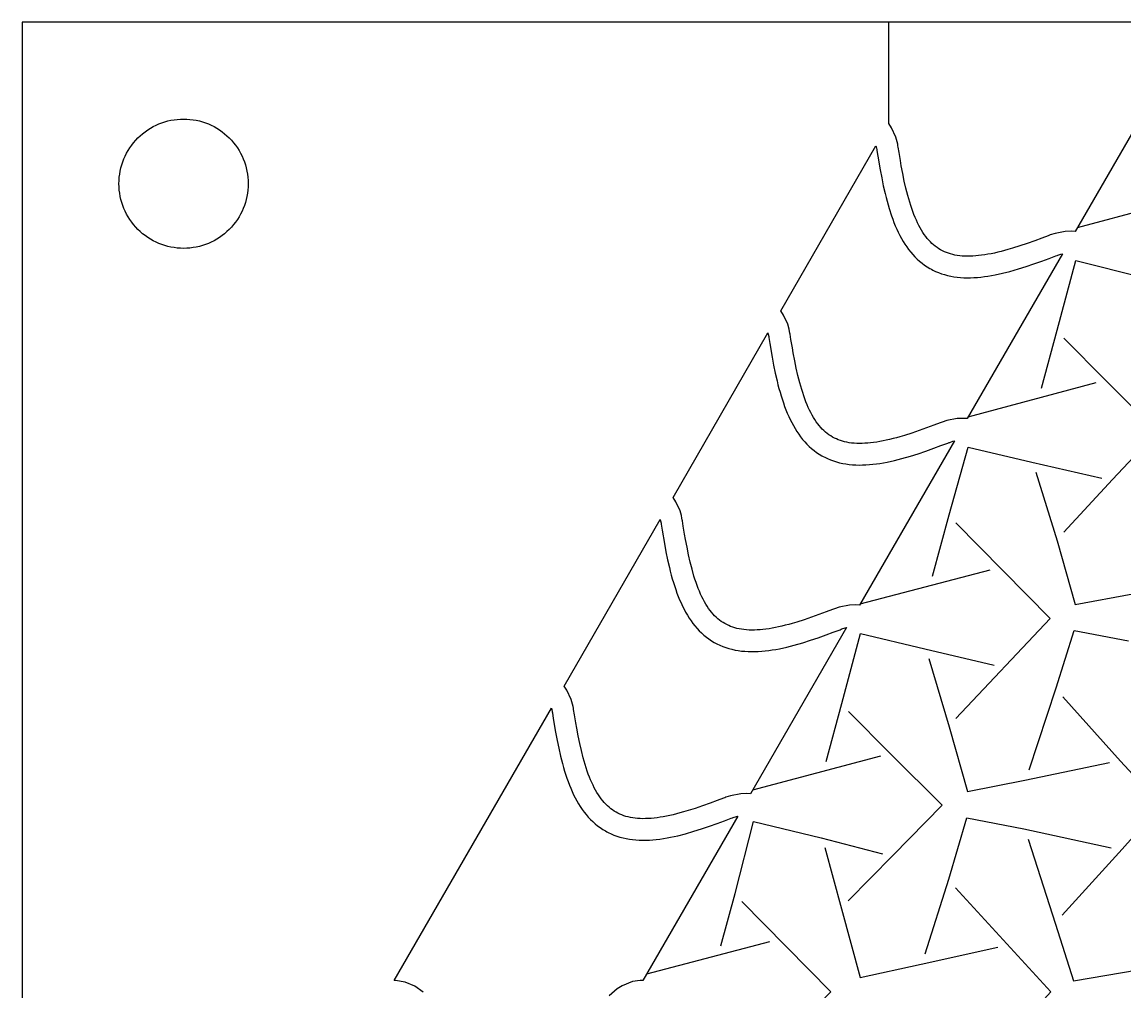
# Model space of a CAD drawing. Extents: x 1 to 258, y 1 to 91.
# Drawn here: x 1 to 52.2, y 46.2 to 91.2 of the extents above; entities that cross this region are included whole.
import ezdxf

# ---------------------------------------------------------------- set-up
doc = ezdxf.new("R2010")
doc.units = 0
doc.layers.add('BOUNDARY_1', color=4, linetype='CONTINUOUS')
doc.layers.add('CH', color=1, linetype='CONTINUOUS')

msp = doc.modelspace()

# ---------------------------------------------------------------- linework, layer by layer
at = {"layer": 'BOUNDARY_1'}
for p, q in [((258.085, 91.207), (0.955, 91.207)), ((0.955, 91.207), (0.955, 1.207)), ((41.191, 91.207), (0.955, 91.207)), ((0.955, 91.207), (0.955, 1.207)), ((41.191, 86.496), (41.191, 91.207)), ((54.477, 89.508), (49.85, 81.493)), ((41.322, 86.298), (41.191, 86.496)), ((41.518, 85.87), (41.322, 86.298)), ((41.583, 85.65), (41.518, 85.87)), ((41.607, 85.539), (41.583, 85.65)), ((41.621, 85.462), (41.607, 85.539)), ((36.175, 77.808), (40.597, 85.466)), ((40.597, 85.466), (40.611, 85.412)), ((40.611, 85.412), (40.634, 85.299)), ((40.634, 85.299), (40.642, 85.25)), ((40.642, 85.25), (40.685, 84.983)), ((41.63, 85.408), (41.621, 85.462)), ((41.669, 85.16), (41.63, 85.408)), ((41.731, 84.785), (41.669, 85.16)), ((40.685, 84.983), (40.792, 84.351)), ((41.774, 84.543), (41.731, 84.785)), ((41.842, 84.182), (41.774, 84.543)), ((40.792, 84.351), (40.863, 83.975)), ((40.863, 83.975), (40.939, 83.606)), ((41.914, 83.83), (41.842, 84.182)), ((40.939, 83.606), (41.022, 83.246)), ((41.99, 83.497), (41.914, 83.83)), ((42.075, 83.16), (41.99, 83.497)), ((41.022, 83.246), (41.065, 83.069)), ((41.065, 83.069), (41.111, 82.894)), ((42.165, 82.848), (42.075, 83.16)), ((41.111, 82.894), (41.159, 82.722)), ((41.159, 82.722), (41.209, 82.552)), ((41.209, 82.552), (41.316, 82.221)), ((42.212, 82.698), (42.165, 82.848)), ((42.26, 82.552), (42.212, 82.698)), ((42.311, 82.41), (42.26, 82.552)), ((41.316, 82.221), (41.374, 82.06)), ((41.374, 82.06), (41.434, 81.903)), ((42.363, 82.273), (42.311, 82.41)), ((42.417, 82.14), (42.363, 82.273)), ((42.473, 82.012), (42.417, 82.14)), ((42.53, 81.889), (42.473, 82.012)), ((41.434, 81.903), (41.497, 81.749)), ((41.497, 81.749), (41.562, 81.598)), ((41.562, 81.598), (41.631, 81.451)), ((41.631, 81.451), (41.703, 81.307)), ((42.589, 81.771), (42.53, 81.889)), ((42.65, 81.658), (42.589, 81.771)), ((42.713, 81.55), (42.65, 81.658)), ((42.777, 81.447), (42.713, 81.55)), ((42.843, 81.349), (42.777, 81.447)), ((49.388, 81.494), (48.912, 81.403)), ((49.662, 81.505), (49.388, 81.494)), ((49.85, 81.493), (49.662, 81.505)), ((41.703, 81.307), (41.779, 81.168)), ((41.779, 81.168), (41.857, 81.032)), ((41.857, 81.032), (41.94, 80.9)), ((41.94, 80.9), (42.026, 80.773)), ((42.911, 81.256), (42.843, 81.349)), ((42.98, 81.169), (42.911, 81.256)), ((43.052, 81.086), (42.98, 81.169)), ((43.124, 81.008), (43.052, 81.086)), ((43.199, 80.935), (43.124, 81.008)), ((43.275, 80.867), (43.199, 80.935)), ((47.618, 80.935), (47.275, 80.82)), ((47.967, 81.06), (47.618, 80.935)), ((48.298, 81.182), (47.967, 81.06)), ((48.59, 81.293), (48.298, 81.182)), ((48.647, 81.315), (48.59, 81.293)), ((48.691, 81.331), (48.647, 81.315)), ((48.912, 81.403), (48.691, 81.331)), ((42.026, 80.773), (42.116, 80.65)), ((42.116, 80.65), (42.21, 80.531)), ((42.21, 80.531), (42.308, 80.417)), ((42.308, 80.417), (42.41, 80.308)), ((43.353, 80.803), (43.275, 80.867)), ((43.433, 80.744), (43.353, 80.803)), ((43.514, 80.689), (43.433, 80.744)), ((43.599, 80.639), (43.514, 80.689)), ((43.685, 80.592), (43.599, 80.639)), ((43.775, 80.55), (43.685, 80.592)), ((43.866, 80.511), (43.775, 80.55)), ((43.962, 80.477), (43.866, 80.511)), ((44.059, 80.446), (43.962, 80.477)), ((44.161, 80.419), (44.059, 80.446)), ((44.266, 80.396), (44.161, 80.419)), ((44.373, 80.377), (44.266, 80.396)), ((49.253, 80.459), (44.834, 72.806)), ((45.648, 80.405), (45.505, 80.385)), ((45.794, 80.43), (45.648, 80.405)), ((45.943, 80.458), (45.794, 80.43)), ((46.094, 80.49), (45.943, 80.458)), ((46.249, 80.525), (46.094, 80.49)), ((46.405, 80.564), (46.249, 80.525)), ((46.565, 80.606), (46.405, 80.564)), ((46.726, 80.651), (46.565, 80.606)), ((46.94, 80.714), (46.726, 80.651)), ((47.275, 80.82), (46.94, 80.714)), ((49.005, 80.381), (49.035, 80.393)), ((49.035, 80.393), (49.185, 80.441)), ((49.185, 80.441), (49.253, 80.459)), ((42.41, 80.308), (42.515, 80.205)), ((42.515, 80.205), (42.626, 80.106)), ((42.626, 80.106), (42.74, 80.013)), ((42.74, 80.013), (42.857, 79.926)), ((42.857, 79.926), (42.979, 79.845)), ((44.485, 80.362), (44.373, 80.377)), ((44.6, 80.351), (44.485, 80.362)), ((44.719, 80.343), (44.6, 80.351)), ((44.841, 80.34), (44.719, 80.343)), ((44.968, 80.341), (44.841, 80.34)), ((45.097, 80.346), (44.968, 80.341)), ((45.23, 80.355), (45.097, 80.346)), ((45.366, 80.368), (45.23, 80.355)), ((45.505, 80.385), (45.366, 80.368)), ((47.573, 79.865), (47.932, 79.986)), ((47.932, 79.986), (48.294, 80.114)), ((48.294, 80.114), (48.632, 80.24)), ((48.632, 80.24), (48.945, 80.358)), ((48.945, 80.358), (49.005, 80.381)), ((42.979, 79.845), (43.104, 79.77)), ((43.104, 79.77), (43.169, 79.734)), ((43.169, 79.734), (43.234, 79.7)), ((43.234, 79.7), (43.365, 79.637)), ((43.365, 79.637), (43.501, 79.58)), ((43.501, 79.58), (43.639, 79.53)), ((43.639, 79.53), (43.78, 79.486)), ((43.78, 79.486), (43.924, 79.447)), ((43.924, 79.447), (44.07, 79.415)), ((44.07, 79.415), (44.218, 79.389)), ((44.218, 79.389), (44.368, 79.369)), ((44.368, 79.369), (44.52, 79.354)), ((45.307, 79.358), (45.469, 79.373)), ((45.469, 79.373), (45.633, 79.393)), ((45.633, 79.393), (45.798, 79.417)), ((45.798, 79.417), (45.966, 79.445)), ((45.966, 79.445), (46.134, 79.476)), ((46.134, 79.476), (46.474, 79.551)), ((46.474, 79.551), (46.82, 79.639)), ((46.82, 79.639), (47.218, 79.753)), ((47.218, 79.753), (47.573, 79.865)), ((44.52, 79.354), (44.674, 79.344)), ((44.674, 79.344), (44.83, 79.34)), ((44.83, 79.34), (44.987, 79.341)), ((44.987, 79.341), (45.146, 79.347)), ((45.146, 79.347), (45.307, 79.358)), ((36.306, 77.61), (36.175, 77.808)), ((36.502, 77.183), (36.306, 77.61)), ((36.567, 76.962), (36.502, 77.183)), ((36.591, 76.851), (36.567, 76.962)), ((36.605, 76.775), (36.591, 76.851)), ((31.176, 69.149), (35.581, 76.779)), ((35.581, 76.779), (35.595, 76.724)), ((35.595, 76.724), (35.619, 76.611)), ((35.619, 76.611), (35.626, 76.563)), ((35.626, 76.563), (35.669, 76.295)), ((35.669, 76.295), (35.777, 75.663)), ((36.614, 76.72), (36.605, 76.775)), ((36.653, 76.472), (36.614, 76.72)), ((36.716, 76.097), (36.653, 76.472)), ((36.758, 75.856), (36.716, 76.097)), ((36.826, 75.494), (36.758, 75.856)), ((35.777, 75.663), (35.847, 75.287)), ((35.847, 75.287), (35.924, 74.918)), ((36.898, 75.142), (36.826, 75.494)), ((35.924, 74.918), (36.006, 74.558)), ((36.974, 74.81), (36.898, 75.142)), ((37.06, 74.472), (36.974, 74.81)), ((36.006, 74.558), (36.05, 74.381)), ((36.05, 74.381), (36.096, 74.206)), ((37.149, 74.16), (37.06, 74.472)), ((36.096, 74.206), (36.143, 74.034)), ((36.143, 74.034), (36.194, 73.864)), ((36.194, 73.864), (36.301, 73.534)), ((37.196, 74.01), (37.149, 74.16)), ((37.245, 73.864), (37.196, 74.01)), ((37.295, 73.723), (37.245, 73.864)), ((36.301, 73.534), (36.358, 73.373)), ((36.358, 73.373), (36.418, 73.216)), ((37.347, 73.585), (37.295, 73.723)), ((37.401, 73.453), (37.347, 73.585)), ((37.457, 73.325), (37.401, 73.453)), ((37.514, 73.202), (37.457, 73.325)), ((36.418, 73.216), (36.481, 73.061)), ((36.481, 73.061), (36.547, 72.911)), ((36.547, 72.911), (36.616, 72.763)), ((36.616, 72.763), (36.687, 72.62)), ((37.573, 73.083), (37.514, 73.202)), ((37.634, 72.97), (37.573, 73.083)), ((37.697, 72.862), (37.634, 72.97)), ((37.762, 72.759), (37.697, 72.862)), ((37.828, 72.661), (37.762, 72.759)), ((43.896, 72.716), (43.675, 72.644)), ((44.372, 72.807), (43.896, 72.716)), ((44.646, 72.818), (44.372, 72.807)), ((44.834, 72.806), (44.646, 72.818)), ((36.687, 72.62), (36.763, 72.48)), ((36.763, 72.48), (36.842, 72.344)), ((36.842, 72.344), (36.924, 72.213)), ((36.924, 72.213), (37.01, 72.085)), ((37.895, 72.568), (37.828, 72.661)), ((37.965, 72.481), (37.895, 72.568)), ((38.036, 72.398), (37.965, 72.481)), ((38.108, 72.321), (38.036, 72.398)), ((38.183, 72.247), (38.108, 72.321)), ((38.259, 72.179), (38.183, 72.247)), ((42.602, 72.248), (42.26, 72.132)), ((42.951, 72.372), (42.602, 72.248)), ((43.282, 72.494), (42.951, 72.372)), ((43.574, 72.606), (43.282, 72.494)), ((43.632, 72.628), (43.574, 72.606)), ((43.675, 72.644), (43.632, 72.628)), ((37.01, 72.085), (37.1, 71.962)), ((37.1, 71.962), (37.194, 71.843)), ((37.194, 71.843), (37.292, 71.73)), ((37.292, 71.73), (37.394, 71.621)), ((38.337, 72.116), (38.259, 72.179)), ((38.417, 72.057), (38.337, 72.116)), ((38.499, 72.002), (38.417, 72.057)), ((38.583, 71.951), (38.499, 72.002)), ((38.669, 71.905), (38.583, 71.951)), ((38.759, 71.862), (38.669, 71.905)), ((38.851, 71.824), (38.759, 71.862)), ((38.946, 71.789), (38.851, 71.824)), ((39.044, 71.758), (38.946, 71.789)), ((39.145, 71.731), (39.044, 71.758)), ((39.25, 71.708), (39.145, 71.731)), ((39.358, 71.689), (39.25, 71.708)), ((39.469, 71.674), (39.358, 71.689)), ((44.237, 71.771), (39.834, 64.146)), ((40.49, 71.697), (40.35, 71.68)), ((40.633, 71.718), (40.49, 71.697)), ((40.778, 71.742), (40.633, 71.718)), ((40.927, 71.77), (40.778, 71.742)), ((41.078, 71.802), (40.927, 71.77)), ((41.233, 71.838), (41.078, 71.802)), ((41.39, 71.876), (41.233, 71.838)), ((41.549, 71.918), (41.39, 71.876)), ((41.711, 71.963), (41.549, 71.918)), ((41.924, 72.026), (41.711, 71.963)), ((42.26, 72.132), (41.924, 72.026)), ((43.93, 71.671), (43.989, 71.694)), ((43.989, 71.694), (44.02, 71.705)), ((44.02, 71.705), (44.169, 71.753)), ((44.169, 71.753), (44.237, 71.771)), ((37.394, 71.621), (37.5, 71.517)), ((37.5, 71.517), (37.61, 71.419)), ((37.61, 71.419), (37.724, 71.326)), ((37.724, 71.326), (37.842, 71.239)), ((37.842, 71.239), (37.964, 71.157)), ((39.584, 71.663), (39.469, 71.674)), ((39.704, 71.656), (39.584, 71.663)), ((39.826, 71.653), (39.704, 71.656)), ((39.952, 71.654), (39.826, 71.653)), ((40.081, 71.659), (39.952, 71.654)), ((40.214, 71.667), (40.081, 71.659)), ((40.35, 71.68), (40.214, 71.667)), ((42.202, 71.066), (42.558, 71.177)), ((42.558, 71.177), (42.916, 71.298)), ((42.916, 71.298), (43.278, 71.427)), ((43.278, 71.427), (43.617, 71.552)), ((43.617, 71.552), (43.93, 71.671)), ((37.964, 71.157), (38.089, 71.082)), ((38.089, 71.082), (38.153, 71.047)), ((38.153, 71.047), (38.218, 71.013)), ((38.218, 71.013), (38.35, 70.95)), ((38.35, 70.95), (38.485, 70.893)), ((38.485, 70.893), (38.623, 70.842)), ((38.623, 70.842), (38.765, 70.798)), ((38.765, 70.798), (38.908, 70.76)), ((38.908, 70.76), (39.054, 70.728)), ((39.054, 70.728), (39.202, 70.702)), ((39.202, 70.702), (39.352, 70.681)), ((39.352, 70.681), (39.504, 70.666)), ((39.504, 70.666), (39.658, 70.657)), ((39.971, 70.654), (40.131, 70.66)), ((40.131, 70.66), (40.291, 70.67)), ((40.291, 70.67), (40.454, 70.686)), ((40.454, 70.686), (40.617, 70.705)), ((40.617, 70.705), (40.783, 70.729)), ((40.783, 70.729), (40.95, 70.757)), ((40.95, 70.757), (41.118, 70.789)), ((41.118, 70.789), (41.458, 70.863)), ((41.458, 70.863), (41.804, 70.951)), ((41.804, 70.951), (42.202, 71.066)), ((39.658, 70.657), (39.814, 70.653)), ((39.814, 70.653), (39.971, 70.654)), ((31.307, 68.951), (31.176, 69.149)), ((31.503, 68.523), (31.307, 68.951)), ((26.123, 60.397), (30.581, 68.119)), ((30.581, 68.119), (30.596, 68.065)), ((31.567, 68.303), (31.503, 68.523)), ((31.592, 68.192), (31.567, 68.303)), ((31.606, 68.115), (31.592, 68.192)), ((31.614, 68.061), (31.606, 68.115)), ((30.596, 68.065), (30.619, 67.952)), ((30.619, 67.952), (30.627, 67.903)), ((30.627, 67.903), (30.669, 67.635)), ((30.669, 67.635), (30.777, 67.004)), ((31.654, 67.813), (31.614, 68.061)), ((31.716, 67.438), (31.654, 67.813)), ((31.758, 67.196), (31.716, 67.438)), ((31.826, 66.834), (31.758, 67.196)), ((30.777, 67.004), (30.848, 66.628)), ((30.848, 66.628), (30.924, 66.259)), ((31.899, 66.483), (31.826, 66.834)), ((30.924, 66.259), (31.006, 65.899)), ((31.974, 66.15), (31.899, 66.483)), ((32.06, 65.813), (31.974, 66.15)), ((31.006, 65.899), (31.05, 65.722)), ((31.05, 65.722), (31.096, 65.547)), ((31.096, 65.547), (31.144, 65.374)), ((32.149, 65.501), (32.06, 65.813)), ((31.144, 65.374), (31.194, 65.205)), ((31.194, 65.205), (31.301, 64.874)), ((32.196, 65.351), (32.149, 65.501)), ((32.245, 65.205), (32.196, 65.351)), ((32.295, 65.063), (32.245, 65.205)), ((32.348, 64.926), (32.295, 65.063)), ((31.301, 64.874), (31.358, 64.713)), ((31.358, 64.713), (31.418, 64.556)), ((31.418, 64.556), (31.481, 64.402)), ((32.402, 64.793), (32.348, 64.926)), ((32.457, 64.665), (32.402, 64.793)), ((32.515, 64.542), (32.457, 64.665)), ((32.574, 64.424), (32.515, 64.542)), ((31.481, 64.402), (31.547, 64.251)), ((31.547, 64.251), (31.616, 64.104)), ((31.616, 64.104), (31.688, 63.96)), ((32.635, 64.311), (32.574, 64.424)), ((32.698, 64.203), (32.635, 64.311)), ((32.762, 64.1), (32.698, 64.203)), ((32.828, 64.002), (32.762, 64.1)), ((38.897, 64.056), (38.675, 63.984)), ((39.373, 64.147), (38.897, 64.056)), ((39.646, 64.158), (39.373, 64.147)), ((39.834, 64.146), (39.646, 64.158)), ((31.688, 63.96), (31.763, 63.821)), ((31.763, 63.821), (31.842, 63.685)), ((31.842, 63.685), (31.925, 63.553)), ((31.925, 63.553), (32.011, 63.425)), ((32.896, 63.909), (32.828, 64.002)), ((32.965, 63.822), (32.896, 63.909)), ((33.036, 63.739), (32.965, 63.822)), ((33.109, 63.661), (33.036, 63.739)), ((33.183, 63.588), (33.109, 63.661)), ((33.259, 63.52), (33.183, 63.588)), ((33.337, 63.456), (33.259, 63.52)), ((37.603, 63.588), (37.26, 63.473)), ((37.952, 63.713), (37.603, 63.588)), ((38.282, 63.835), (37.952, 63.713)), ((38.575, 63.946), (38.282, 63.835)), ((38.632, 63.968), (38.575, 63.946)), ((38.675, 63.984), (38.632, 63.968)), ((32.011, 63.425), (32.101, 63.303)), ((32.101, 63.303), (32.195, 63.184)), ((32.195, 63.184), (32.292, 63.07)), ((32.292, 63.07), (32.394, 62.961)), ((33.417, 63.397), (33.337, 63.456)), ((33.499, 63.342), (33.417, 63.397)), ((33.584, 63.292), (33.499, 63.342)), ((33.67, 63.245), (33.584, 63.292)), ((33.76, 63.203), (33.67, 63.245)), ((33.851, 63.164), (33.76, 63.203)), ((33.946, 63.129), (33.851, 63.164)), ((34.044, 63.099), (33.946, 63.129)), ((34.146, 63.072), (34.044, 63.099)), ((34.25, 63.049), (34.146, 63.072)), ((34.358, 63.03), (34.25, 63.049)), ((34.47, 63.015), (34.358, 63.03)), ((34.585, 63.004), (34.47, 63.015)), ((34.704, 62.996), (34.585, 63.004)), ((34.826, 62.993), (34.704, 62.996)), ((39.237, 63.112), (34.781, 55.394)), ((34.952, 62.994), (34.826, 62.993)), ((35.082, 62.999), (34.952, 62.994)), ((35.215, 63.008), (35.082, 62.999)), ((35.351, 63.021), (35.215, 63.008)), ((35.49, 63.038), (35.351, 63.021)), ((35.633, 63.058), (35.49, 63.038)), ((35.779, 63.083), (35.633, 63.058)), ((35.927, 63.111), (35.779, 63.083)), ((36.079, 63.143), (35.927, 63.111)), ((36.233, 63.178), (36.079, 63.143)), ((36.39, 63.217), (36.233, 63.178)), ((36.549, 63.259), (36.39, 63.217)), ((36.711, 63.304), (36.549, 63.259)), ((36.925, 63.367), (36.711, 63.304)), ((37.26, 63.473), (36.925, 63.367)), ((38.617, 62.892), (38.93, 63.011)), ((38.93, 63.011), (38.99, 63.034)), ((38.99, 63.034), (39.02, 63.046)), ((39.02, 63.046), (39.169, 63.094)), ((39.169, 63.094), (39.237, 63.112)), ((32.394, 62.961), (32.5, 62.858)), ((32.5, 62.858), (32.61, 62.759)), ((32.61, 62.759), (32.724, 62.666)), ((32.724, 62.666), (32.842, 62.579)), ((32.842, 62.579), (32.964, 62.498)), ((32.964, 62.498), (33.089, 62.423)), ((37.203, 62.406), (37.558, 62.518)), ((37.558, 62.518), (37.917, 62.639)), ((37.917, 62.639), (38.279, 62.767)), ((38.279, 62.767), (38.617, 62.892)), ((33.089, 62.423), (33.153, 62.387)), ((33.153, 62.387), (33.218, 62.353)), ((33.218, 62.353), (33.35, 62.29)), ((33.35, 62.29), (33.486, 62.233)), ((33.486, 62.233), (33.624, 62.183)), ((33.624, 62.183), (33.765, 62.139)), ((33.765, 62.139), (33.908, 62.1)), ((33.908, 62.1), (34.054, 62.068)), ((34.054, 62.068), (34.202, 62.042)), ((34.202, 62.042), (34.352, 62.022)), ((34.352, 62.022), (34.505, 62.007)), ((34.505, 62.007), (34.658, 61.997)), ((34.658, 61.997), (34.814, 61.993)), ((34.814, 61.993), (34.972, 61.994)), ((34.972, 61.994), (35.131, 62)), ((35.131, 62), (35.292, 62.011)), ((35.292, 62.011), (35.454, 62.026)), ((35.454, 62.026), (35.618, 62.046)), ((35.618, 62.046), (35.783, 62.07)), ((35.783, 62.07), (35.95, 62.098)), ((35.95, 62.098), (36.118, 62.129)), ((36.118, 62.129), (36.459, 62.204)), ((36.459, 62.204), (36.805, 62.292)), ((36.805, 62.292), (37.203, 62.406)), ((26.254, 60.199), (26.123, 60.397)), ((26.45, 59.771), (26.254, 60.199)), ((26.514, 59.551), (26.45, 59.771)), ((26.539, 59.44), (26.514, 59.551)), ((26.553, 59.363), (26.539, 59.44)), ((18.231, 46.727), (25.528, 59.367)), ((25.528, 59.367), (25.543, 59.313)), ((25.543, 59.313), (25.566, 59.2)), ((25.566, 59.2), (25.574, 59.151)), ((25.574, 59.151), (25.616, 58.883)), ((25.616, 58.883), (25.724, 58.252)), ((26.561, 59.309), (26.553, 59.363)), ((26.601, 59.061), (26.561, 59.309)), ((26.663, 58.686), (26.601, 59.061)), ((26.705, 58.444), (26.663, 58.686)), ((26.773, 58.082), (26.705, 58.444)), ((25.724, 58.252), (25.795, 57.876)), ((25.795, 57.876), (25.871, 57.507)), ((26.846, 57.731), (26.773, 58.082)), ((25.871, 57.507), (25.953, 57.147)), ((26.921, 57.398), (26.846, 57.731)), ((27.007, 57.061), (26.921, 57.398)), ((25.953, 57.147), (25.997, 56.97)), ((25.997, 56.97), (26.043, 56.795)), ((27.096, 56.749), (27.007, 57.061)), ((26.043, 56.795), (26.091, 56.622)), ((26.091, 56.622), (26.141, 56.453)), ((26.141, 56.453), (26.248, 56.122)), ((27.143, 56.599), (27.096, 56.749)), ((27.192, 56.452), (27.143, 56.599)), ((27.242, 56.311), (27.192, 56.452)), ((26.248, 56.122), (26.305, 55.961)), ((26.305, 55.961), (26.365, 55.804)), ((27.295, 56.174), (27.242, 56.311)), ((27.349, 56.041), (27.295, 56.174)), ((27.404, 55.913), (27.349, 56.041)), ((27.462, 55.79), (27.404, 55.913)), ((26.365, 55.804), (26.428, 55.65)), ((26.428, 55.65), (26.494, 55.499)), ((26.494, 55.499), (26.563, 55.352)), ((26.563, 55.352), (26.635, 55.208)), ((27.521, 55.672), (27.462, 55.79)), ((27.582, 55.559), (27.521, 55.672)), ((27.645, 55.451), (27.582, 55.559)), ((27.709, 55.348), (27.645, 55.451)), ((27.775, 55.25), (27.709, 55.348)), ((33.844, 55.304), (33.622, 55.232)), ((34.32, 55.395), (33.844, 55.304)), ((34.593, 55.406), (34.32, 55.395)), ((34.781, 55.394), (34.593, 55.406)), ((26.635, 55.208), (26.71, 55.068)), ((26.71, 55.068), (26.789, 54.933)), ((26.789, 54.933), (26.872, 54.801)), ((26.872, 54.801), (26.958, 54.673)), ((27.843, 55.157), (27.775, 55.25)), ((27.912, 55.069), (27.843, 55.157)), ((27.983, 54.987), (27.912, 55.069)), ((28.056, 54.909), (27.983, 54.987)), ((28.13, 54.836), (28.056, 54.909)), ((28.206, 54.768), (28.13, 54.836)), ((32.55, 54.836), (32.207, 54.721)), ((32.899, 54.961), (32.55, 54.836)), ((33.229, 55.083), (32.899, 54.961)), ((33.522, 55.194), (33.229, 55.083)), ((33.579, 55.216), (33.522, 55.194)), ((33.622, 55.232), (33.579, 55.216)), ((26.958, 54.673), (27.048, 54.551)), ((27.048, 54.551), (27.142, 54.432)), ((27.142, 54.432), (27.239, 54.318)), ((27.239, 54.318), (27.341, 54.209)), ((28.284, 54.704), (28.206, 54.768)), ((28.364, 54.645), (28.284, 54.704)), ((28.446, 54.59), (28.364, 54.645)), ((28.531, 54.54), (28.446, 54.59)), ((28.617, 54.493), (28.531, 54.54)), ((28.707, 54.451), (28.617, 54.493)), ((28.798, 54.412), (28.707, 54.451)), ((28.893, 54.377), (28.798, 54.412)), ((28.991, 54.347), (28.893, 54.377)), ((29.092, 54.32), (28.991, 54.347)), ((29.197, 54.297), (29.092, 54.32)), ((29.305, 54.278), (29.197, 54.297)), ((29.417, 54.263), (29.305, 54.278)), ((34.184, 54.36), (29.777, 46.726)), ((30.437, 54.286), (30.298, 54.269)), ((30.58, 54.306), (30.437, 54.286)), ((30.726, 54.331), (30.58, 54.306)), ((30.874, 54.359), (30.726, 54.331)), ((31.026, 54.391), (30.874, 54.359)), ((31.18, 54.426), (31.026, 54.391)), ((31.337, 54.465), (31.18, 54.426)), ((31.496, 54.507), (31.337, 54.465)), ((31.658, 54.552), (31.496, 54.507)), ((31.872, 54.615), (31.658, 54.552)), ((32.207, 54.721), (31.872, 54.615)), ((33.877, 54.259), (33.937, 54.282)), ((33.937, 54.282), (33.967, 54.294)), ((33.967, 54.294), (34.116, 54.342)), ((34.116, 54.342), (34.184, 54.36)), ((27.341, 54.209), (27.447, 54.106)), ((27.447, 54.106), (27.557, 54.007)), ((27.557, 54.007), (27.671, 53.914)), ((27.671, 53.914), (27.789, 53.827)), ((27.789, 53.827), (27.911, 53.746)), ((29.532, 54.251), (29.417, 54.263)), ((29.651, 54.244), (29.532, 54.251)), ((29.773, 54.241), (29.651, 54.244)), ((29.899, 54.242), (29.773, 54.241)), ((30.029, 54.247), (29.899, 54.242)), ((30.162, 54.256), (30.029, 54.247)), ((30.298, 54.269), (30.162, 54.256)), ((32.15, 53.654), (32.505, 53.766)), ((32.505, 53.766), (32.864, 53.887)), ((32.864, 53.887), (33.226, 54.015)), ((33.226, 54.015), (33.564, 54.14)), ((33.564, 54.14), (33.877, 54.259)), ((27.911, 53.746), (28.036, 53.67)), ((28.036, 53.67), (28.1, 53.635)), ((28.1, 53.635), (28.165, 53.601)), ((28.165, 53.601), (28.297, 53.538)), ((28.297, 53.538), (28.433, 53.481)), ((28.433, 53.481), (28.571, 53.431)), ((28.571, 53.431), (28.712, 53.387)), ((28.712, 53.387), (28.855, 53.348)), ((28.855, 53.348), (29.001, 53.316)), ((29.001, 53.316), (29.149, 53.29)), ((29.149, 53.29), (29.299, 53.27)), ((29.299, 53.27), (29.452, 53.255)), ((29.452, 53.255), (29.605, 53.245)), ((30.078, 53.248), (30.239, 53.259)), ((30.239, 53.259), (30.401, 53.274)), ((30.401, 53.274), (30.565, 53.294)), ((30.565, 53.294), (30.73, 53.318)), ((30.73, 53.318), (30.897, 53.346)), ((30.897, 53.346), (31.065, 53.377)), ((31.065, 53.377), (31.406, 53.452)), ((31.406, 53.452), (31.752, 53.54)), ((31.752, 53.54), (32.15, 53.654)), ((29.605, 53.245), (29.761, 53.241)), ((29.761, 53.241), (29.919, 53.242)), ((29.919, 53.242), (30.078, 53.248)), ((18.298, 46.726), (18.231, 46.727)), ((18.742, 46.658), (18.298, 46.726)), ((19.19, 46.469), (18.742, 46.658)), ((29.292, 46.679), (28.808, 46.488)), ((29.656, 46.726), (29.292, 46.679)), ((29.777, 46.726), (29.656, 46.726)), ((19.573, 46.197), (19.19, 46.469)), ((28.576, 46.342), (28.21, 46.026)), ((28.808, 46.488), (28.576, 46.342))]:
    msp.add_line(p, q, dxfattribs=at)
at = {"layer": 'BOUNDARY_1', "extrusion": (0, 0, -1)}
for start, end in [(359.9998, 90.0002), (89.9998, 180.0002), (269.9998, 0.0002), (179.9998, 270.0002)]:
    msp.add_arc((-8.455, 83.707), 3, start, end, dxfattribs=at)
at = {"layer": 'CH'}
for p, q in [((49.954, 81.674), (55.644, 83.191)), ((49.015, 76.905), (49.883, 80.145)), ((49.883, 80.145), (53.017, 79.35)), ((48.29, 74.211), (49.015, 76.905)), ((51.293, 74.558), (49.323, 76.534)), ((44.886, 72.896), (50.818, 74.477)), ((53.643, 72.187), (51.293, 74.558)), ((51.583, 69.979), (53.643, 72.187)), ((44.001, 68.34), (44.886, 71.478)), ((44.886, 71.478), (47.836, 70.785)), ((47.836, 70.785), (51.088, 70.045)), ((48.027, 70.323), (49.012, 67.138)), ((49.316, 67.533), (51.583, 69.979)), ((43.219, 65.495), (44.001, 68.34)), ((48.688, 63.527), (44.31, 67.963)), ((49.012, 67.138), (49.852, 64.177)), ((39.871, 64.21), (45.902, 65.783)), ((49.852, 64.177), (52.528, 64.682)), ((44.301, 58.891), (48.688, 63.527)), ((39.015, 59.584), (39.879, 62.831)), ((39.879, 62.831), (42.864, 62.13)), ((48.964, 60.318), (49.8, 62.968)), ((49.8, 62.968), (52.33, 62.491)), ((42.864, 62.13), (46.08, 61.363)), ((43.05, 61.667), (43.993, 58.499)), ((47.718, 56.505), (48.964, 60.318)), ((38.29, 56.89), (39.015, 59.584)), ((51.955, 56.916), (49.275, 59.901)), ((41.293, 57.238), (39.323, 59.213)), ((43.993, 58.499), (44.845, 55.504)), ((34.886, 55.576), (40.818, 57.157)), ((43.673, 54.867), (41.293, 57.238)), ((47.513, 56.027), (51.438, 56.854)), ((53.839, 54.867), (51.955, 56.916)), ((44.845, 55.504), (47.513, 56.027)), ((41.383, 52.531), (43.673, 54.867)), ((52.036, 52.829), (53.839, 54.867)), ((43.983, 51.44), (44.815, 54.282)), ((44.815, 54.282), (47.462, 53.772)), ((34.066, 50.77), (34.917, 54.105)), ((34.917, 54.105), (38.047, 53.355)), ((47.462, 53.772), (51.514, 52.895)), ((38.047, 53.355), (40.902, 52.61)), ((47.666, 53.287), (48.933, 49.339)), ((38.219, 52.899), (39.001, 50.054)), ((49.25, 49.758), (52.036, 52.829)), ((39.31, 50.431), (41.383, 52.531)), ((42.888, 47.963), (43.983, 51.44)), ((33.398, 48.34), (34.066, 50.77)), ((48.718, 46.206), (44.292, 51.035)), ((38.507, 46.206), (34.365, 50.404)), ((39.001, 50.054), (39.864, 46.876)), ((48.933, 49.339), (49.77, 46.713)), ((29.962, 47.046), (35.669, 48.535)), ((42.692, 47.493), (46.251, 48.282)), ((52.041, 47.1), (56.877, 47.935)), ((39.864, 46.876), (42.692, 47.493)), ((49.77, 46.713), (52.041, 47.1)), ((34.365, 42.009), (38.507, 46.206)), ((44.292, 41.378), (48.718, 46.206))]:
    msp.add_line(p, q, dxfattribs=at)

doc.saveas('drawing.dxf')
